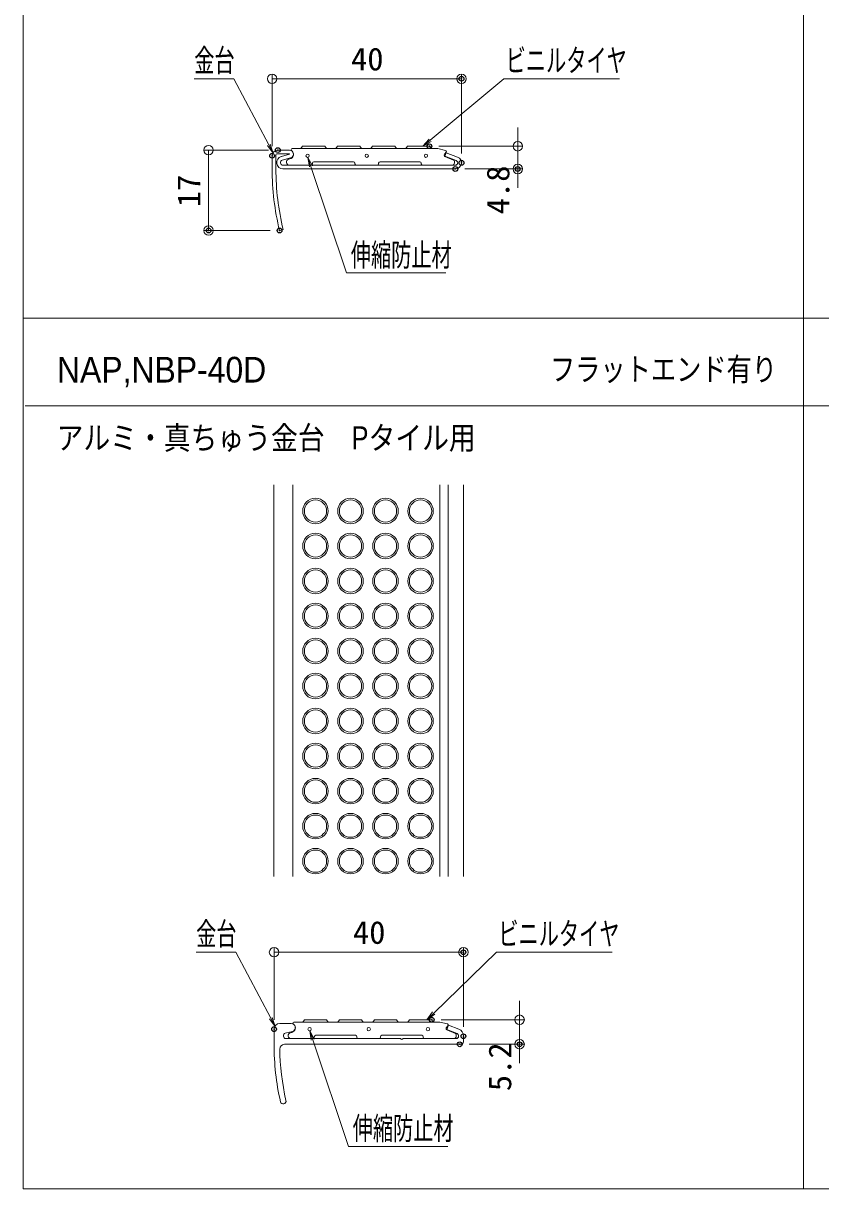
# Model space of a CAD drawing. Units: millimetres, scale not verified. Extents: x -400 to 400, y -277 to 277.
# Drawn here: x -400 to -231.6, y -277 to -30.7 of the extents above; entities that cross this region are included whole.
import ezdxf
from ezdxf.enums import TextEntityAlignment as Align

# ---------------------------------------------------------------- set-up
doc = ezdxf.new("R2010")
doc.units = ezdxf.units.MM
doc.header["$LTSCALE"] = 2
doc.header["$PDMODE"] = 32
doc.header["$PDSIZE"] = 1
for name, color, linetype, lineweight in [('0-0_zumenwaku', 6, 'Continuous', 9), ('0-2_0', 1, 'Continuous', 9), ('0-5_CSLAYER1', 3, 'Continuous', 9), ('0-C_6文字', 2, 'Continuous', 9)]:
    doc.layers.add(name, color=color, linetype=linetype, lineweight=lineweight)
doc.layers.add('0-1_moji', color=2, linetype='Continuous')
doc.layers.add('0-3_Defpoints', color=7, linetype='Continuous')
doc.styles.add('ＭＳ ゴシック', font='')
doc.styles.add('ＭＳ Ｐゴシック', font='')
doc.styles.get('ＭＳ ゴシック').set_extended_font_data('MS Gothic')
doc.styles.get('ＭＳ Ｐゴシック').set_extended_font_data('MS PGothic')

# ---------------------------------------------------------------- blocks, each defined once
blk = doc.blocks.new('_Origin')
at = {"layer": '0-2_0'}
blk.add_line((0, 0), (-2, 0), dxfattribs=at)
blk.add_circle((0, 0), 1, dxfattribs=at)
blk = doc.blocks.new('MLeader10')
at = {"layer": '0-C_6文字', "color": 1}
blk.add_line((-297.821, -42.447), (-274.087, -42.447), dxfattribs=at)
at = {"layer": '0-C_6文字'}
blk.add_line((-313.892, -55.688), (-315.641, -56.714), dxfattribs=at)
at = {"layer": '0-C_6文字', "color": 1}
blk.add_lwpolyline([(-314.106, -55.432), (-298.541, -42.447), (-297.821, -42.447)], dxfattribs=at)
at = {"layer": '0-C_6文字'}
blk.add_lwpolyline([(-314.319, -55.176), (-315.641, -56.714), (-314.106, -55.432)], dxfattribs=at)
at = {"layer": '0-C_6文字', "style": 'ＭＳ ゴシック', "width": 0.65}
blk.add_text('ビニルタイヤ', height=4.809, dxfattribs=at).set_placement((-298.12, -42.39), align=Align.BOTTOM_LEFT)
blk = doc.blocks.new('MLeader13')
at = {"layer": '0-C_6文字', "color": 1}
blk.add_line((-299.368, -227.047), (-275.634, -227.047), dxfattribs=at)
at = {"layer": '0-C_6文字'}
blk.add_line((-313.083, -240.158), (-314.749, -241.314), dxfattribs=at)
at = {"layer": '0-C_6文字', "color": 1}
blk.add_lwpolyline([(-313.316, -239.919), (-300.088, -227.047), (-299.368, -227.047)], dxfattribs=at)
at = {"layer": '0-C_6文字'}
blk.add_lwpolyline([(-313.548, -239.68), (-314.749, -241.314), (-313.316, -239.919)], dxfattribs=at)
at = {"layer": '0-C_6文字', "style": 'ＭＳ ゴシック', "width": 0.65}
blk.add_text('ビニルタイヤ', height=4.809, dxfattribs=at).set_placement((-299.667, -226.99), align=Align.BOTTOM_LEFT)
blk = doc.blocks.new('MLeader17')
at = {"layer": '0-C_6文字', "color": 1}
blk.add_line((-356.26, -42.447), (-363.907, -42.447), dxfattribs=at)
at = {"layer": '0-C_6文字'}
blk.add_line((-347.853, -56.252), (-347.212, -58.176), dxfattribs=at)
at = {"layer": '0-C_6文字', "color": 1}
blk.add_lwpolyline([(-348.148, -56.408), (-355.54, -42.447), (-356.26, -42.447)], dxfattribs=at)
at = {"layer": '0-C_6文字'}
blk.add_lwpolyline([(-348.443, -56.564), (-347.212, -58.176), (-348.148, -56.408)], dxfattribs=at)
at = {"layer": '0-C_6文字', "style": 'ＭＳ ゴシック', "width": 0.65}
blk.add_text('金台', height=4.809, dxfattribs=at).set_placement((-363.907, -42.398), align=Align.BOTTOM_LEFT)
blk = doc.blocks.new('MLeader20')
at = {"layer": '0-C_6文字', "color": 1}
blk.add_line((-355.867, -227.047), (-363.514, -227.047), dxfattribs=at)
at = {"layer": '0-C_6文字'}
blk.add_line((-347.461, -240.848), (-346.819, -242.772), dxfattribs=at)
at = {"layer": '0-C_6文字', "color": 1}
blk.add_lwpolyline([(-347.755, -241.004), (-355.147, -227.047), (-355.867, -227.047)], dxfattribs=at)
at = {"layer": '0-C_6文字'}
blk.add_lwpolyline([(-348.05, -241.16), (-346.819, -242.772), (-347.755, -241.004)], dxfattribs=at)
at = {"layer": '0-C_6文字', "style": 'ＭＳ ゴシック', "width": 0.65}
blk.add_text('金台', height=4.809, dxfattribs=at).set_placement((-363.514, -226.998), align=Align.BOTTOM_LEFT)
blk = doc.blocks.new('MLeader24')
at = {"layer": '0-C_6文字'}
blk.add_line((-339.6, -61.064), (-339.919, -59.061), dxfattribs=at)
at = {"layer": '0-C_6文字', "color": 1}
blk.add_line((-331.02, -83.494), (-310.773, -83.494), dxfattribs=at)
at = {"layer": '0-C_6文字'}
blk.add_lwpolyline([(-338.968, -60.852), (-339.919, -59.061), (-339.284, -60.958)], dxfattribs=at)
at = {"layer": '0-C_6文字', "color": 1}
blk.add_lwpolyline([(-339.284, -60.958), (-331.74, -83.494), (-331.02, -83.494)], dxfattribs=at)
at = {"layer": '0-C_6文字', "style": 'ＭＳ ゴシック', "width": 0.65}
blk.add_text('伸縮防止材', height=4.809, dxfattribs=at).set_placement((-330.84, -83.52), align=Align.BOTTOM_LEFT)
blk = doc.blocks.new('MLeader27')
at = {"layer": '0-C_6文字'}
blk.add_line((-339.2, -245.664), (-339.519, -243.661), dxfattribs=at)
at = {"layer": '0-C_6文字', "color": 1}
blk.add_line((-330.62, -268.094), (-310.373, -268.094), dxfattribs=at)
at = {"layer": '0-C_6文字'}
blk.add_lwpolyline([(-338.568, -245.452), (-339.519, -243.661), (-338.884, -245.558)], dxfattribs=at)
at = {"layer": '0-C_6文字', "color": 1}
blk.add_lwpolyline([(-338.884, -245.558), (-331.34, -268.094), (-330.62, -268.094)], dxfattribs=at)
at = {"layer": '0-C_6文字', "style": 'ＭＳ ゴシック', "width": 0.65}
blk.add_text('伸縮防止材', height=4.809, dxfattribs=at).set_placement((-330.44, -268.12), align=Align.BOTTOM_LEFT)

msp = doc.modelspace()

# ---------------------------------------------------------------- linework, layer by layer
at = {"layer": '0-0_zumenwaku'}
for p, q in [((-235.223, 276.969), (-235.223, -277.031)), ((257.977, -93.031), (-400.023, -93.031)), ((-399.623, -111.554), (257.977, -111.554))]:
    msp.add_line(p, q, dxfattribs=at)
msp.add_lwpolyline([(-400.023, -277.031), (399.977, -277.031), (399.977, 276.969), (-400.023, 276.969)], close=True, dxfattribs=at)
at = {"layer": '0-2_0'}
for p, q in [((-347.458, -56.714), (-347.458, -41.447)), ((-307.458, -58.211), (-307.458, -41.447)), ((-345.458, -42.447), (-309.458, -42.447)), ((-295.576, -54.714), (-295.576, -52.714)), ((-348.258, -57.514), (-361.883, -57.514)), ((-312.23, -56.714), (-294.576, -56.714)), ((-295.576, -56.714), (-295.576, -61.514)), ((-360.883, -59.514), (-360.883, -72.514)), ((-306.761, -61.514), (-294.576, -61.514)), ((-295.576, -63.514), (-295.576, -65.514)), ((-347.9, -74.514), (-361.883, -74.514)), ((-347.058, -241.314), (-347.058, -226.047)), ((-307.058, -242.811), (-307.058, -226.047)), ((-345.058, -227.047), (-309.058, -227.047)), ((-295.176, -239.314), (-295.176, -237.314)), ((-311.758, -241.314), (-294.176, -241.314)), ((-295.176, -241.314), (-295.176, -246.514)), ((-305.839, -246.514), (-294.176, -246.514)), ((-295.176, -248.514), (-295.176, -250.514))]:
    msp.add_line(p, q, dxfattribs=at)
at = {"layer": '0-3_Defpoints'}
for p in [(-307.458, -42.447), (-314.23, -56.714), (-347.458, -58.714), (-346.258, -57.514), (-308.761, -61.514), (-307.458, -60.211), (-295.576, -61.514), (-360.883, -74.514), (-345.9, -74.514), (-307.058, -227.047), (-313.758, -241.314), (-347.058, -243.314), (-307.839, -246.514), (-307.058, -244.811), (-295.176, -246.514)]:
    msp.add_point(p, dxfattribs=at)
at = {"layer": '0-5_CSLAYER1'}
for p, q in [((-347.458, -58.714), (-347.458, -61.514)), ((-346.658, -61.514), (-346.658, -58.514)), ((-346.458, -58.314), (-343.808, -58.314)), ((-343.808, -57.514), (-346.258, -57.514)), ((-343.795, -58.412), (-345.517, -58.873)), ((-343.458, -57.514), (-343.458, -57.414)), ((-343.173, -57.799), (-343.458, -57.514)), ((-310.695, -57.938), (-311.067, -58.405)), ((-310.95, -58.868), (-309.141, -59.636)), ((-345.31, -59.646), (-343.588, -59.185)), ((-308.761, -60.714), (-345.17, -60.714)), ((-345.17, -61.514), (-308.761, -61.514)), ((-343.989, -59.469), (-343.7, -59.392)), ((-339.258, -60.714), (-343.658, -60.714)), ((-338.958, -60.314), (-338.958, -60.414)), ((-330.258, -60.014), (-338.658, -60.014)), ((-329.958, -60.414), (-329.958, -60.314)), ((-325.258, -60.714), (-329.658, -60.714)), ((-324.958, -60.314), (-324.958, -60.414)), ((-316.258, -60.014), (-324.658, -60.014)), ((-315.958, -60.414), (-315.958, -60.314)), ((-309.458, -60.714), (-315.658, -60.714)), ((-308.958, -59.912), (-308.958, -60.214)), ((-345.9, -74.514), (-345.123, -74.324)), ((-347.067, -128.252), (-347.067, -211.026)), ((-343.058, -211.026), (-343.058, -128.252)), ((-312.051, -211.026), (-312.051, -128.252)), ((-310.251, -128.252), (-310.251, -211.026)), ((-307.058, -211.026), (-307.058, -128.252)), ((-347.058, -246.514), (-347.058, -243.314)), ((-345.858, -242.114), (-343.408, -242.114)), ((-343.188, -243.785), (-344.688, -244.186)), ((-343.058, -242.114), (-343.058, -242.014)), ((-342.773, -242.399), (-343.058, -242.114)), ((-310.295, -242.538), (-310.667, -243.005)), ((-310.195, -242.482), (-310.558, -243.414)), ((-310.558, -243.414), (-308.377, -244.265)), ((-310.55, -243.468), (-308.741, -244.236)), ((-310.195, -242.482), (-308.013, -243.333)), ((-345.058, -244.669), (-345.058, -244.814)), ((-320.308, -245.314), (-344.558, -245.314)), ((-343.589, -244.069), (-343.3, -243.992)), ((-338.858, -245.314), (-343.425, -245.314)), ((-338.558, -244.914), (-338.558, -245.014)), ((-329.858, -244.614), (-338.258, -244.614)), ((-329.558, -245.014), (-329.558, -244.914)), ((-324.858, -245.314), (-329.258, -245.314)), ((-324.558, -244.914), (-324.558, -245.014)), ((-315.858, -244.614), (-324.258, -244.614)), ((-308.558, -245.314), (-319.808, -245.314)), ((-315.558, -245.014), (-315.558, -244.914)), ((-309.058, -245.314), (-315.258, -245.314)), ((-308.558, -244.512), (-308.558, -244.814)), ((-308.058, -244.73), (-308.058, -244.814)), ((-307.058, -244.73), (-307.058, -246.014)), ((-344.858, -246.514), (-307.558, -246.514))]:
    msp.add_line(p, q, dxfattribs=at)
for points in [[(-343.258, -57.214), (-312.451, -57.214), (-310.803, -57.619)], [(-336.008, -57.214), (-336.358, -56.714), (-341.058, -56.714), (-341.408, -57.214)], [(-328.608, -57.214), (-328.958, -56.714), (-333.658, -56.714), (-334.008, -57.214)], [(-321.208, -57.214), (-321.558, -56.714), (-326.258, -56.714), (-326.608, -57.214)], [(-313.808, -57.214), (-314.158, -56.714), (-318.858, -56.714), (-319.208, -57.214)], [(-308.288, -58.997), (-310.668, -58.068), (-310.958, -58.814), (-308.578, -59.742)], [(-335.608, -241.814), (-335.958, -241.314), (-340.658, -241.314), (-341.008, -241.814)], [(-328.208, -241.814), (-328.558, -241.314), (-333.258, -241.314), (-333.608, -241.814)], [(-320.808, -241.814), (-321.158, -241.314), (-325.858, -241.314), (-326.208, -241.814)], [(-313.408, -241.814), (-313.758, -241.314), (-318.458, -241.314), (-318.808, -241.814)], [(-342.858, -241.814), (-312.051, -241.814), (-310.403, -242.219)]]:
    msp.add_lwpolyline(points, dxfattribs=at)
for centre, radius in [((-339.958, -58.714), 0.35), ((-327.458, -58.714), 0.35), ((-314.958, -58.714), 0.35), ((-338.308, -133.801), 2.7), ((-338.308, -133.801), 2.35), ((-330.908, -133.801), 2.7), ((-330.908, -133.801), 2.35), ((-323.508, -133.801), 2.7), ((-323.508, -133.801), 2.35), ((-316.108, -133.801), 2.7), ((-316.108, -133.801), 2.35), ((-338.308, -141.201), 2.7), ((-338.308, -141.201), 2.35), ((-330.908, -141.201), 2.7), ((-330.908, -141.201), 2.35), ((-323.508, -141.201), 2.7), ((-323.508, -141.201), 2.35), ((-316.108, -141.201), 2.7), ((-316.108, -141.201), 2.35), ((-338.308, -148.601), 2.7), ((-338.308, -148.601), 2.35), ((-330.908, -148.601), 2.7), ((-330.908, -148.601), 2.35), ((-323.508, -148.601), 2.7), ((-323.508, -148.601), 2.35), ((-316.108, -148.601), 2.7), ((-316.108, -148.601), 2.35), ((-338.308, -156.001), 2.7), ((-338.308, -156.001), 2.35), ((-330.908, -156.001), 2.7), ((-330.908, -156.001), 2.35), ((-323.508, -156.001), 2.7), ((-323.508, -156.001), 2.35), ((-316.108, -156.001), 2.7), ((-316.108, -156.001), 2.35), ((-338.308, -163.401), 2.7), ((-338.308, -163.401), 2.35), ((-330.908, -163.401), 2.7), ((-330.908, -163.401), 2.35), ((-323.508, -163.401), 2.7), ((-323.508, -163.401), 2.35), ((-316.108, -163.401), 2.7), ((-316.108, -163.401), 2.35), ((-338.308, -170.801), 2.7), ((-338.308, -170.801), 2.35), ((-330.908, -170.801), 2.7), ((-330.908, -170.801), 2.35), ((-323.508, -170.801), 2.7), ((-323.508, -170.801), 2.35), ((-316.108, -170.801), 2.7), ((-316.108, -170.801), 2.35), ((-338.308, -178.201), 2.7), ((-338.308, -178.201), 2.35), ((-330.908, -178.201), 2.7), ((-330.908, -178.201), 2.35), ((-323.508, -178.201), 2.7), ((-323.508, -178.201), 2.35), ((-316.108, -178.201), 2.7), ((-316.108, -178.201), 2.35), ((-338.308, -185.601), 2.7), ((-338.308, -185.601), 2.35), ((-330.908, -185.601), 2.7), ((-330.908, -185.601), 2.35), ((-323.508, -185.601), 2.7), ((-323.508, -185.601), 2.35), ((-316.108, -185.601), 2.7), ((-316.108, -185.601), 2.35), ((-338.308, -193.001), 2.7), ((-338.308, -193.001), 2.35), ((-330.908, -193.001), 2.7), ((-330.908, -193.001), 2.35), ((-323.508, -193.001), 2.7), ((-323.508, -193.001), 2.35), ((-316.108, -193.001), 2.7), ((-316.108, -193.001), 2.35), ((-338.308, -200.401), 2.7), ((-338.308, -200.401), 2.35), ((-330.908, -200.401), 2.7), ((-330.908, -200.401), 2.35), ((-323.508, -200.401), 2.7), ((-323.508, -200.401), 2.35), ((-316.108, -200.401), 2.7), ((-316.108, -200.401), 2.35), ((-338.308, -207.801), 2.7), ((-338.308, -207.801), 2.35), ((-330.908, -207.801), 2.7), ((-330.908, -207.801), 2.35), ((-323.508, -207.801), 2.7), ((-323.508, -207.801), 2.35), ((-316.108, -207.801), 2.7), ((-316.108, -207.801), 2.35), ((-339.558, -243.314), 0.35), ((-327.058, -243.314), 0.35), ((-314.558, -243.314), 0.35)]:
    msp.add_circle(centre, radius, dxfattribs=at)
for centre, radius, start, end in [((-346.258, -58.714), 1.2, 90, 180), ((-346.458, -58.514), 0.2, 90, 180), ((-345.17, -60.171), 1.343, 105, 270), ((-343.808, -58.364), 0.85, 285, 90), ((-343.808, -58.364), 0.05, 285, 90), ((-343.958, -58.426), 1, 285, 45), ((-343.258, -57.414), 0.2, 90, 180), ((-310.833, -58.592), 0.3, 141.37821, 247), ((-310.851, -57.814), 0.2, 321.37821, 76.16532), ((-308.761, -60.211), 1.303, 270, 68.68871), ((-292.458, -61.514), 55, 180, 193.67202), ((-292.458, -61.514), 54.2, 180, 193.67202), ((-345.17, -60.171), 0.543, 105, 270), ((-343.825, -60.081), 0.633, 105, 270), ((-339.258, -60.414), 0.3, 270, 0), ((-338.658, -60.314), 0.3, 90, 180), ((-330.258, -60.314), 0.3, 0, 90), ((-329.658, -60.414), 0.3, 180, 270), ((-325.258, -60.414), 0.3, 270, 0), ((-324.658, -60.314), 0.3, 90, 180), ((-316.258, -60.314), 0.3, 0, 90), ((-315.658, -60.414), 0.3, 180, 270), ((-309.458, -60.214), 0.5, 270, 0), ((-309.258, -59.912), 0.3, 0, 67), ((-308.761, -60.211), 0.503, 270, 68.68871), ((-345.858, -243.314), 1.2, 90, 180), ((-343.408, -242.964), 0.85, 285, 90), ((-343.558, -243.026), 1, 285, 45), ((-342.858, -242.014), 0.2, 90, 180), ((-310.433, -243.192), 0.3, 141.37821, 247), ((-310.451, -242.414), 0.2, 321.37821, 76.16532), ((-308.558, -244.73), 1.5, 0, 68.68871), ((-344.558, -244.669), 0.5, 105, 180), ((-344.558, -244.814), 0.5, 180, 270), ((-343.425, -244.681), 0.633, 105, 270), ((-338.858, -245.014), 0.3, 270, 0), ((-338.258, -244.914), 0.3, 90, 180), ((-329.858, -244.914), 0.3, 0, 90), ((-329.258, -245.014), 0.3, 180, 270), ((-324.858, -245.014), 0.3, 270, 0), ((-324.258, -244.914), 0.3, 90, 180), ((-320.058, -245.257), 0.256, 192.68038, 347.31962), ((-315.858, -244.914), 0.3, 0, 90), ((-315.258, -245.014), 0.3, 180, 270), ((-309.058, -244.814), 0.5, 270, 0), ((-308.858, -244.512), 0.3, 0, 67), ((-308.558, -244.814), 0.5, 270, 0), ((-308.558, -244.73), 0.5, 0, 68.68871), ((-307.558, -246.014), 0.5, 270, 0), ((-292.058, -246.514), 55, 180, 192.74359), ((-344.858, -247.514), 1, 90, 180), ((-292.058, -246.514), 53.8, 180.93744, 192.74359), ((-345.118, -258.514), 0.6, 192.74359, 12.74359)]:
    msp.add_arc(centre, radius, start, end, dxfattribs=at)

# ---------------------------------------------------------------- block references
at = {"layer": '0-2_0'}
for p, rotation in [((-347.458, -42.447), 180), ((-360.883, -57.514), 90), ((-295.576, -56.714), 270), ((-295.576, -61.514), 90), ((-360.883, -74.514), 270), ((-347.058, -227.047), 180), ((-295.176, -241.314), 270), ((-295.176, -246.514), 90)]:
    msp.add_blockref('_Origin', p, dxfattribs=dict(at, rotation=rotation))
for p in [(-307.458, -42.447), (-307.058, -227.047)]:
    msp.add_blockref('_Origin', p, dxfattribs=at)
at = {"layer": '0-C_6文字'}
for name in ['MLeader17', 'MLeader10', 'MLeader24', 'MLeader20', 'MLeader13', 'MLeader27']:
    msp.add_blockref(name, (0, 0), dxfattribs=at)

# ---------------------------------------------------------------- texts
at = {"layer": '0-1_moji', "style": 'ＭＳ Ｐゴシック'}
for s, height, width, p in [('フラットエンド有り', 4.883, 0.8, (-288.756, -107.745)), ('NAP,NBP-40D', 5.425, 0.95, (-392.918, -108.27)), ('アルミ・真ちゅう金台\u3000Pタイル用', 4.883, 0.85, (-392.991, -122.236))]:
    msp.add_text(s, height=height, dxfattribs=dict(at, width=width)).set_placement(p, align=Align.BOTTOM_LEFT)
at = {"layer": '0-2_0', "color": 2, "style": 'ＭＳ ゴシック', "width": 1.05}
for p in [(-330.792, -42.122), (-330.392, -226.722)]:
    msp.add_text('40', height=4.809, dxfattribs=at).set_placement(p, align=Align.BOTTOM_LEFT)
for s, p in [('4.8', (-295.901, -71.085)), ('17', (-361.208, -69.597)), ('5.2', (-295.501, -256.417))]:
    msp.add_text(s, height=4.809, rotation=90, dxfattribs=at).set_placement(p, align=Align.BOTTOM_LEFT)

doc.saveas('drawing.dxf')
